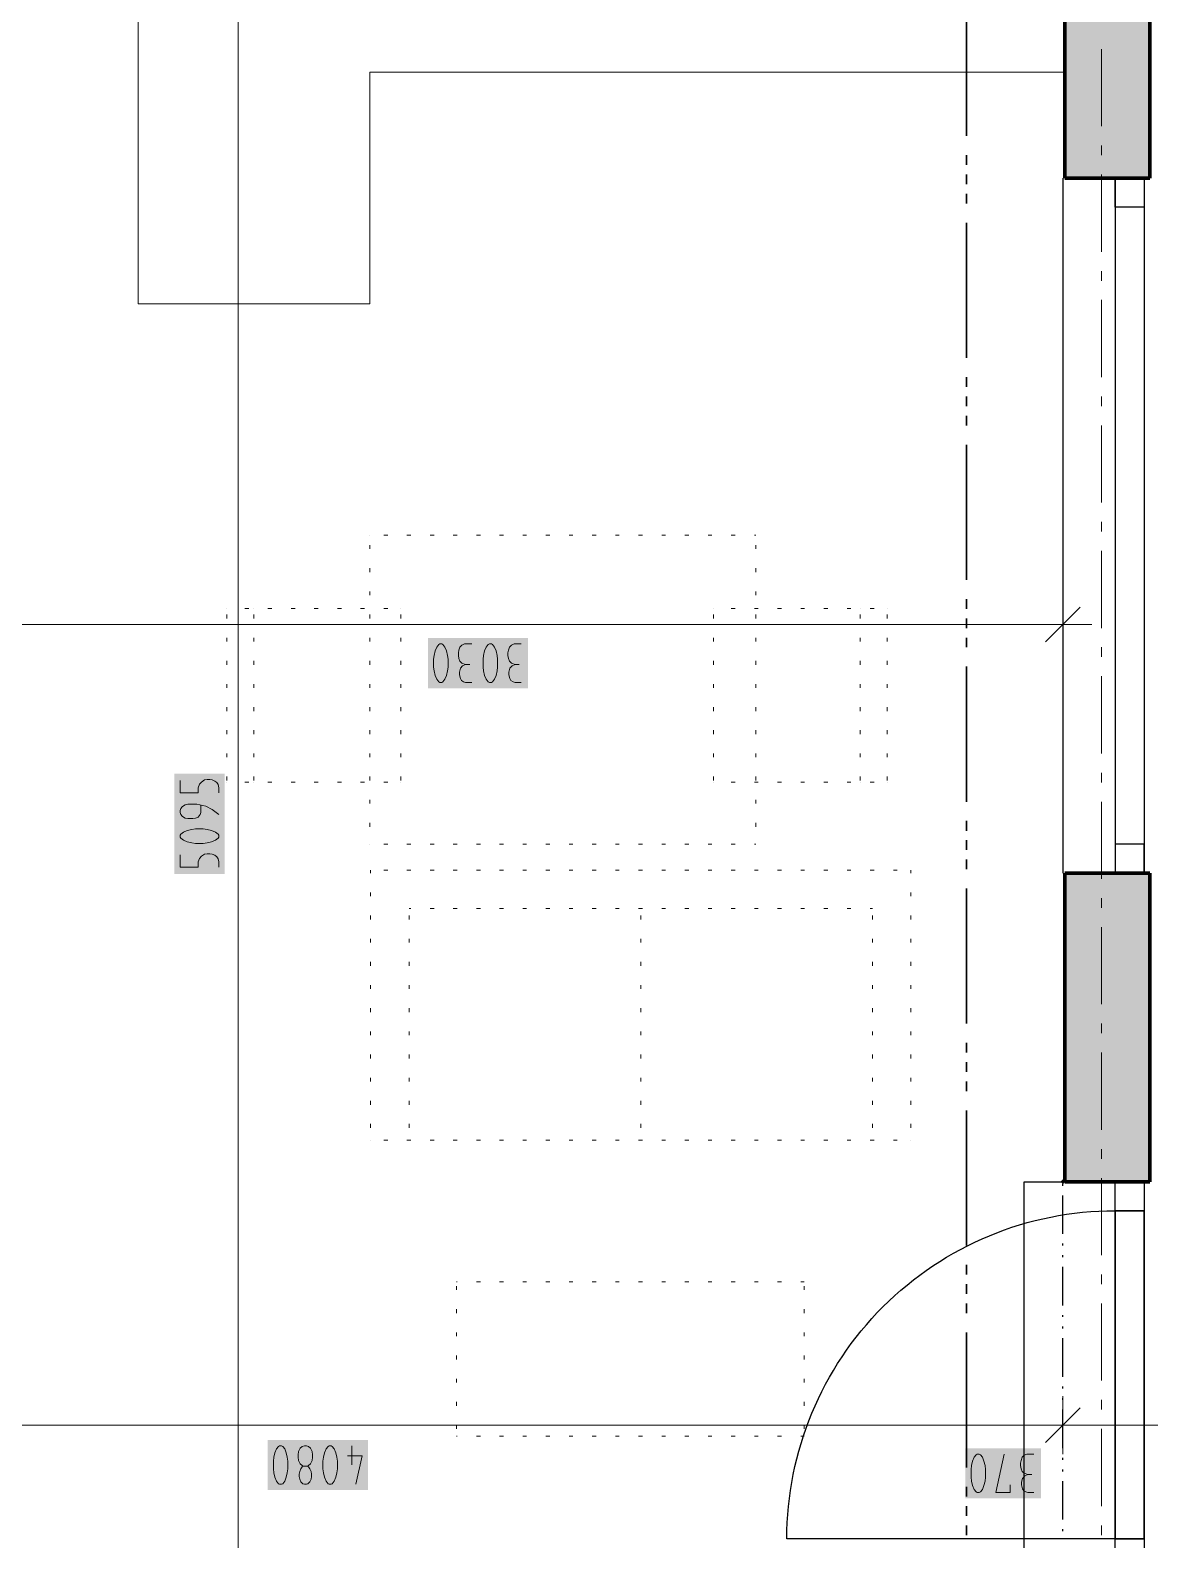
# Model space of a CAD drawing. Header units: millimetres. Extents: x 0 to 594, y 0 to 420.
# Drawn here: x 518.35 to 548.07, y 149.07 to 189.16 of the extents above; entities that cross this region are included whole.
import ezdxf

# ---------------------------------------------------------------- set-up
doc = ezdxf.new("R2010")
doc.units = ezdxf.units.MM
doc.header["$LTSCALE"] = 8
for name, color, linetype in [('PDF_Dvere', 7, 'Continuous'), ('PDF_Koty delkove', 7, 'Continuous'), ('PDF_Kuchyne', 7, 'Continuous'), ('PDF_Nabytek', 7, 'Continuous'), ('PDF_Obecne 0.25', 7, 'Continuous'), ('PDF_Okna', 7, 'Continuous'), ('PDF_Osy hlavni', 7, 'Continuous'), ('PDF_Pozarni useky', 7, 'Continuous'), ('PDF_Steny obvodove nosne', 7, 'Continuous'), ('PDF_Steny sendvic', 7, 'Continuous'), ('PDF_Zatepleni', 7, 'Continuous')]:
    doc.layers.add(name, color=color, linetype=linetype)

msp = doc.modelspace()

# ---------------------------------------------------------------- linework, layer by layer
at = {"layer": 'PDF_Dvere', "lineweight": 25}
for points in [[(547.917, 158.574), (547.917, 157.806), (547.148, 157.806), (547.148, 158.574)], [(547.917, 157.806), (547.148, 157.806)], [(547.917, 149.093), (547.917, 148.324), (547.148, 148.324), (547.148, 149.093)], [(547.917, 149.093), (547.148, 149.093)]]:
    msp.add_lwpolyline(points, close=True, dxfattribs=at)
msp.add_lwpolyline([(547.148, 149.093), (538.436, 149.093, -0.414214), (547.148, 157.806)], format="xyb", dxfattribs=at)
for points in [[(547.148, 157.806), (547.148, 149.093), (547.148, 157.806)], [(547.917, 157.806), (547.917, 149.093), (547.917, 157.806)]]:
    msp.add_lwpolyline(points, dxfattribs=at)
at = {"layer": 'PDF_Koty delkove', "lineweight": 18}
for points in [[(523.866, 141.969), (523.866, 172.383), (523.866, 194.193), (523.866, 195.679), (523.866, 196.704), (523.866, 219.92), (523.866, 221.611), (523.866, 223.712)], [(545.764, 174.142), (545.764, 173.373), (545.764, 172.604)], [(546.226, 173.834), (545.303, 172.912)], [(545.764, 173.373), (530.717, 173.373), (514.707, 173.373), (503.945, 173.373), (501.177, 173.373), (481.087, 173.373), (459.665, 173.373), (456.898, 173.373), (436.142, 173.373), (416.513, 173.373), (414.361, 173.373)], [(545.764, 173.373), (546.533, 173.373)], [(529.14, 171.921), (529.195, 171.852), (529.223, 171.836), (529.277, 171.836), (529.305, 171.852), (529.359, 171.921), (529.4, 172.023), (529.428, 172.143), (529.442, 172.245), (529.442, 172.45), (529.428, 172.552), (529.4, 172.672), (529.359, 172.775), (529.305, 172.843), (529.277, 172.861), (529.223, 172.861), (529.195, 172.843), (529.14, 172.775), (529.099, 172.672), (529.072, 172.552), (529.058, 172.45)], [(530.071, 172.861), (529.88, 172.861), (529.811, 172.826), (529.756, 172.775), (529.729, 172.69), (529.715, 172.621), (529.715, 172.552), (529.729, 172.467), (529.756, 172.4), (529.811, 172.348), (529.907, 172.313)], [(531.385, 172.861), (531.194, 172.861), (531.125, 172.826), (531.07, 172.775), (531.043, 172.69), (531.029, 172.621), (531.029, 172.552), (531.043, 172.467), (531.07, 172.4)], [(529.058, 172.45), (529.058, 172.245), (529.072, 172.143), (529.099, 172.023), (529.14, 171.921)], [(531.07, 172.4), (531.125, 172.348), (531.221, 172.313)], [(530.071, 171.836), (529.907, 171.836), (529.852, 171.852), (529.797, 171.887), (529.769, 171.938), (529.742, 172.04), (529.742, 172.108), (529.769, 172.211), (529.825, 172.28), (529.907, 172.313), (530.016, 172.313)], [(531.385, 171.836), (531.221, 171.836), (531.166, 171.852), (531.112, 171.887), (531.084, 171.938), (531.056, 172.04), (531.056, 172.108), (531.084, 172.211), (531.139, 172.28), (531.221, 172.313), (531.33, 172.313)], [(522.328, 169.231), (522.328, 168.903), (522.806, 168.903), (522.806, 169.04), (522.841, 169.135), (522.892, 169.19), (522.977, 169.245), (523.045, 169.259), (523.114, 169.259), (523.182, 169.245), (523.25, 169.217), (523.301, 169.176), (523.336, 169.122), (523.353, 169.04), (523.353, 168.903)], [(523.353, 168.328), (523.182, 168.465), (523.011, 168.547), (522.772, 168.601), (522.532, 168.601), (522.465, 168.588), (522.414, 168.56), (522.38, 168.533), (522.345, 168.492), (522.328, 168.437), (522.328, 168.383), (522.345, 168.328), (522.38, 168.287), (522.414, 168.26), (522.465, 168.232), (522.532, 168.218), (522.67, 168.218), (522.737, 168.232), (522.806, 168.26), (522.857, 168.328), (522.875, 168.383), (522.875, 168.574)], [(522.942, 167.944), (522.737, 167.944), (522.636, 167.93), (522.516, 167.903), (522.414, 167.862), (522.345, 167.808), (522.328, 167.78), (522.328, 167.726), (522.345, 167.698), (522.414, 167.644), (522.516, 167.603), (522.636, 167.575), (522.737, 167.561), (522.942, 167.561), (523.045, 167.575), (523.165, 167.603), (523.267, 167.644), (523.336, 167.698), (523.353, 167.726), (523.353, 167.78), (523.336, 167.808), (523.267, 167.862), (523.165, 167.903), (523.045, 167.93), (522.942, 167.944)], [(522.328, 167.26), (522.328, 166.932), (522.806, 166.932), (522.806, 167.069), (522.841, 167.164), (522.892, 167.219), (522.977, 167.273), (523.045, 167.287), (523.114, 167.287), (523.182, 167.273), (523.25, 167.246), (523.301, 167.205), (523.336, 167.151), (523.353, 167.069), (523.353, 166.932)], [(545.764, 152.88), (545.764, 152.111), (545.764, 151.343)], [(546.226, 152.573), (545.303, 151.65)], [(549.557, 152.111), (545.764, 152.111), (543.801, 152.111), (503.945, 152.111), (501.177, 152.111), (500.926, 152.111), (484.253, 152.111), (479.786, 152.111), (459.665, 152.111), (457.459, 152.111), (457.409, 152.111), (456.898, 152.111), (441.762, 152.111), (431.818, 152.111), (428.355, 152.111), (416.513, 152.111), (415.268, 152.111)], [(526.365, 150.557), (526.419, 150.626), (526.46, 150.728), (526.488, 150.848), (526.502, 150.95), (526.502, 151.155), (526.488, 151.257), (526.46, 151.377), (526.419, 151.48), (526.365, 151.548), (526.337, 151.566), (526.283, 151.566), (526.255, 151.548), (526.201, 151.48), (526.16, 151.377), (526.132, 151.257), (526.119, 151.155)], [(526.885, 151.566), (526.885, 151.053)], [(526.119, 151.155), (526.119, 150.95), (526.132, 150.848), (526.16, 150.728), (526.201, 150.626), (526.255, 150.557), (526.283, 150.541), (526.337, 150.541), (526.365, 150.557)], [(526.776, 151.292), (527.159, 151.292), (526.994, 150.541)], [(544.367, 150.524), (544.367, 150.32), (543.984, 150.32), (544.202, 151.345)], [(544.996, 151.345), (544.805, 151.345), (544.737, 151.31), (544.682, 151.259), (544.655, 151.174), (544.641, 151.105), (544.641, 151.036), (544.655, 150.951), (544.682, 150.884), (544.737, 150.832), (544.832, 150.798)], [(525.708, 151.018), (525.735, 151.001), (525.776, 150.95), (525.803, 150.882), (525.817, 150.813), (525.817, 150.745), (525.803, 150.677), (525.776, 150.608), (525.721, 150.557), (525.68, 150.541), (525.626, 150.541), (525.585, 150.557), (525.53, 150.608), (525.503, 150.677), (525.489, 150.745)], [(525.489, 150.745), (525.489, 150.813), (525.503, 150.882), (525.53, 150.95), (525.571, 151.001), (525.598, 151.018)], [(544.996, 150.32), (544.832, 150.32), (544.777, 150.336), (544.723, 150.371), (544.695, 150.422), (544.668, 150.524), (544.668, 150.593), (544.695, 150.695), (544.75, 150.764)], [(544.75, 150.764), (544.832, 150.798), (544.941, 150.798)]]:
    msp.add_lwpolyline(points, dxfattribs=at)
for points in [[(530.372, 172.45), (530.372, 172.245), (530.386, 172.143), (530.413, 172.023), (530.454, 171.921), (530.509, 171.852), (530.537, 171.836), (530.591, 171.836), (530.619, 171.852), (530.673, 171.921), (530.714, 172.023), (530.742, 172.143), (530.756, 172.245), (530.756, 172.45), (530.742, 172.552), (530.714, 172.672), (530.673, 172.775), (530.619, 172.843), (530.591, 172.861), (530.537, 172.861), (530.509, 172.843), (530.454, 172.775), (530.413, 172.672), (530.386, 172.552)], [(524.804, 151.155), (524.804, 150.95), (524.818, 150.848), (524.845, 150.728), (524.887, 150.626), (524.941, 150.557), (524.969, 150.541), (525.023, 150.541), (525.051, 150.557), (525.105, 150.626), (525.146, 150.728), (525.174, 150.848), (525.188, 150.95), (525.188, 151.155), (525.174, 151.257), (525.146, 151.377), (525.105, 151.48), (525.051, 151.548), (525.023, 151.566), (524.969, 151.566), (524.941, 151.548), (524.887, 151.48), (524.845, 151.377), (524.818, 151.257)], [(525.461, 151.326), (525.461, 151.257), (525.475, 151.172), (525.516, 151.087), (525.571, 151.036), (525.598, 151.018), (525.708, 151.018), (525.735, 151.036), (525.79, 151.087), (525.831, 151.172), (525.845, 151.257), (525.845, 151.326), (525.831, 151.411), (525.79, 151.497), (525.735, 151.548), (525.68, 151.566), (525.626, 151.566), (525.571, 151.548), (525.516, 151.497), (525.475, 151.411)], [(543.327, 150.934), (543.327, 150.729), (543.341, 150.627), (543.368, 150.507), (543.409, 150.405), (543.463, 150.336), (543.491, 150.32), (543.545, 150.32), (543.573, 150.336), (543.627, 150.405), (543.668, 150.507), (543.696, 150.627), (543.71, 150.729), (543.71, 150.934), (543.696, 151.036), (543.668, 151.156), (543.627, 151.259), (543.573, 151.327), (543.545, 151.345), (543.491, 151.345), (543.463, 151.327), (543.409, 151.259), (543.368, 151.156), (543.341, 151.036)]]:
    msp.add_lwpolyline(points, close=True, dxfattribs=at)
at = {"layer": 'PDF_Koty delkove', "color": 7, "lineweight": 18, "true_color": 0xffffff, "transparency": 33554559}
for points in [[(531.567, 173.014), (528.905, 173.014), (531.567, 171.682), (528.905, 171.682)], [(523.507, 166.75), (523.507, 169.412), (522.175, 166.75), (522.175, 169.412)], [(527.313, 151.719), (524.651, 151.719), (527.313, 150.387), (524.651, 150.387)], [(545.178, 151.499), (543.173, 151.499), (545.178, 150.166), (543.173, 150.166)]]:
    msp.add_solid(points, dxfattribs=at)
at = {"layer": 'PDF_Kuchyne', "lineweight": 13}
msp.add_lwpolyline([(545.764, 188.043), (527.366, 188.043), (527.366, 181.893), (521.216, 181.893), (521.216, 194.193), (527.366, 194.193)], dxfattribs=at)
at = {"layer": 'PDF_Nabytek', "lineweight": 13}
for points in [[(527.366, 175.743), (527.366, 175.743)], [(527.366, 175.743), (527.366, 175.743)], [(527.838, 175.743), (527.735, 175.743)], [(528.453, 175.743), (528.35, 175.743)], [(529.068, 175.743), (528.965, 175.743)], [(529.683, 175.743), (529.58, 175.743)], [(530.298, 175.743), (530.195, 175.743)], [(530.913, 175.743), (530.81, 175.743)], [(531.528, 175.743), (531.425, 175.743)], [(532.143, 175.743), (532.04, 175.743)], [(532.758, 175.743), (532.655, 175.743)], [(533.373, 175.743), (533.27, 175.743)], [(533.988, 175.743), (533.885, 175.743)], [(534.603, 175.743), (534.5, 175.743)], [(535.218, 175.743), (535.115, 175.743)], [(535.833, 175.743), (535.73, 175.743)], [(536.448, 175.743), (536.345, 175.743)], [(537.063, 175.743), (536.96, 175.743)], [(537.616, 175.743), (537.575, 175.743)], [(537.616, 175.743), (537.616, 175.743)], [(537.616, 175.743), (537.616, 175.743)], [(527.366, 175.382), (527.366, 175.484)], [(537.616, 175.382), (537.616, 175.484)], [(527.366, 174.767), (527.366, 174.869)], [(537.616, 174.767), (537.616, 174.869)], [(527.366, 174.152), (527.366, 174.254)], [(537.616, 174.152), (537.616, 174.254)], [(523.572, 173.803), (523.572, 173.803)], [(523.572, 173.803), (523.572, 173.803)], [(523.572, 173.537), (523.572, 173.639)], [(524.148, 173.803), (524.045, 173.803)], [(524.289, 173.803), (524.289, 173.803)], [(524.289, 173.537), (524.289, 173.639)], [(524.763, 173.803), (524.66, 173.803)], [(525.378, 173.803), (525.275, 173.803)], [(525.993, 173.803), (525.89, 173.803)], [(526.608, 173.803), (526.505, 173.803)], [(527.223, 173.803), (527.12, 173.803)], [(527.366, 173.537), (527.366, 173.639)], [(527.838, 173.803), (527.735, 173.803)], [(528.184, 173.803), (528.184, 173.803)], [(528.184, 173.803), (528.184, 173.803)], [(528.184, 173.537), (528.184, 173.639)], [(536.486, 173.803), (536.486, 173.803)], [(536.486, 173.803), (536.486, 173.803)], [(536.486, 173.537), (536.486, 173.639)], [(537.063, 173.803), (536.96, 173.803)], [(537.678, 173.803), (537.575, 173.803)], [(537.616, 173.537), (537.616, 173.639)], [(538.293, 173.803), (538.19, 173.803)], [(538.908, 173.803), (538.805, 173.803)], [(539.523, 173.803), (539.42, 173.803)], [(540.138, 173.803), (540.035, 173.803)], [(540.381, 173.803), (540.381, 173.803)], [(540.381, 173.537), (540.381, 173.639)], [(540.753, 173.803), (540.65, 173.803)], [(541.099, 173.803), (541.099, 173.803)], [(541.099, 173.803), (541.099, 173.803)], [(541.099, 173.537), (541.099, 173.639)], [(523.572, 172.922), (523.572, 173.024)], [(524.289, 172.922), (524.289, 173.024)], [(527.366, 172.922), (527.366, 173.024)], [(528.184, 172.922), (528.184, 173.024)], [(536.486, 172.922), (536.486, 173.024)], [(537.616, 172.922), (537.616, 173.024)], [(540.381, 172.922), (540.381, 173.024)], [(541.099, 172.922), (541.099, 173.024)], [(523.572, 172.307), (523.572, 172.409)], [(524.289, 172.307), (524.289, 172.409)], [(527.366, 172.307), (527.366, 172.409)], [(528.184, 172.307), (528.184, 172.409)], [(536.486, 172.307), (536.486, 172.409)], [(537.616, 172.307), (537.616, 172.409)], [(540.381, 172.307), (540.381, 172.409)], [(541.099, 172.307), (541.099, 172.409)], [(523.572, 171.692), (523.572, 171.794)], [(524.289, 171.692), (524.289, 171.794)], [(527.366, 171.692), (527.366, 171.794)], [(528.184, 171.692), (528.184, 171.794)], [(536.486, 171.692), (536.486, 171.794)], [(537.616, 171.692), (537.616, 171.794)], [(540.381, 171.692), (540.381, 171.794)], [(541.099, 171.692), (541.099, 171.794)], [(523.572, 171.077), (523.572, 171.179)], [(524.289, 171.077), (524.289, 171.179)], [(527.366, 171.077), (527.366, 171.179)], [(528.184, 171.077), (528.184, 171.179)], [(536.486, 171.077), (536.486, 171.179)], [(537.616, 171.077), (537.616, 171.179)], [(540.381, 171.077), (540.381, 171.179)], [(541.099, 171.077), (541.099, 171.179)], [(523.572, 170.462), (523.572, 170.564)], [(524.289, 170.462), (524.289, 170.564)], [(527.366, 170.462), (527.366, 170.564)], [(528.184, 170.462), (528.184, 170.564)], [(536.486, 170.462), (536.486, 170.564)], [(537.616, 170.462), (537.616, 170.564)], [(540.381, 170.462), (540.381, 170.564)], [(541.099, 170.462), (541.099, 170.564)], [(523.572, 169.847), (523.572, 169.949)], [(524.289, 169.847), (524.289, 169.949)], [(527.366, 169.847), (527.366, 169.949)], [(528.184, 169.847), (528.184, 169.949)], [(536.486, 169.847), (536.486, 169.949)], [(537.616, 169.847), (537.616, 169.949)], [(540.381, 169.847), (540.381, 169.949)], [(541.099, 169.847), (541.099, 169.949)], [(523.572, 169.232), (523.572, 169.334)], [(523.572, 169.191), (523.572, 169.191)], [(523.572, 169.191), (523.572, 169.191)], [(524.148, 169.191), (524.045, 169.191)], [(524.289, 169.232), (524.289, 169.334)], [(524.289, 169.191), (524.289, 169.191)], [(524.763, 169.191), (524.66, 169.191)], [(525.378, 169.191), (525.275, 169.191)], [(525.993, 169.191), (525.89, 169.191)], [(526.608, 169.191), (526.505, 169.191)], [(527.223, 169.191), (527.12, 169.191)], [(527.366, 169.232), (527.366, 169.334)], [(527.838, 169.191), (527.735, 169.191)], [(528.184, 169.232), (528.184, 169.334)], [(528.184, 169.191), (528.184, 169.191)], [(528.184, 169.191), (528.184, 169.191)], [(536.486, 169.232), (536.486, 169.334)], [(536.486, 169.191), (536.486, 169.191)], [(536.486, 169.191), (536.486, 169.191)], [(537.063, 169.191), (536.96, 169.191)], [(537.678, 169.191), (537.575, 169.191)], [(537.616, 169.232), (537.616, 169.334)], [(538.293, 169.191), (538.19, 169.191)], [(538.908, 169.191), (538.805, 169.191)], [(539.523, 169.191), (539.42, 169.191)], [(540.138, 169.191), (540.035, 169.191)], [(540.381, 169.232), (540.381, 169.334)], [(540.381, 169.191), (540.381, 169.191)], [(540.753, 169.191), (540.65, 169.191)], [(541.099, 169.232), (541.099, 169.334)], [(541.099, 169.191), (541.099, 169.191)], [(541.099, 169.191), (541.099, 169.191)], [(527.366, 168.617), (527.366, 168.719)], [(537.616, 168.617), (537.616, 168.719)], [(527.366, 168.002), (527.366, 168.104)], [(537.616, 168.002), (537.616, 168.104)], [(527.366, 167.543), (527.366, 167.543)], [(527.366, 167.543), (527.366, 167.543)], [(527.838, 167.543), (527.735, 167.543)], [(528.453, 167.543), (528.35, 167.543)], [(529.068, 167.543), (528.965, 167.543)], [(529.683, 167.543), (529.58, 167.543)], [(530.298, 167.543), (530.195, 167.543)], [(530.913, 167.543), (530.81, 167.543)], [(531.528, 167.543), (531.425, 167.543)], [(532.143, 167.543), (532.04, 167.543)], [(532.758, 167.543), (532.655, 167.543)], [(533.373, 167.543), (533.27, 167.543)], [(533.988, 167.543), (533.885, 167.543)], [(534.603, 167.543), (534.5, 167.543)], [(535.218, 167.543), (535.115, 167.543)], [(535.833, 167.543), (535.73, 167.543)], [(536.448, 167.543), (536.345, 167.543)], [(537.063, 167.543), (536.96, 167.543)], [(537.616, 167.543), (537.575, 167.543)], [(537.616, 167.543), (537.616, 167.543)], [(537.616, 167.543), (537.616, 167.543)], [(527.381, 166.772), (527.381, 166.853)], [(527.381, 166.853), (527.381, 166.853)], [(527.381, 166.853), (527.381, 166.853)], [(527.838, 166.853), (527.735, 166.853)], [(528.453, 166.853), (528.35, 166.853)], [(529.068, 166.853), (528.965, 166.853)], [(529.683, 166.853), (529.58, 166.853)], [(530.298, 166.853), (530.195, 166.853)], [(530.913, 166.853), (530.81, 166.853)], [(531.528, 166.853), (531.425, 166.853)], [(532.143, 166.853), (532.04, 166.853)], [(532.758, 166.853), (532.655, 166.853)], [(533.373, 166.853), (533.27, 166.853)], [(533.988, 166.853), (533.885, 166.853)], [(534.603, 166.853), (534.5, 166.853)], [(535.218, 166.853), (535.115, 166.853)], [(535.833, 166.853), (535.73, 166.853)], [(536.448, 166.853), (536.345, 166.853)], [(537.063, 166.853), (536.96, 166.853)], [(537.678, 166.853), (537.575, 166.853)], [(538.293, 166.853), (538.19, 166.853)], [(538.908, 166.853), (538.805, 166.853)], [(539.523, 166.853), (539.42, 166.853)], [(540.138, 166.853), (540.035, 166.853)], [(540.753, 166.853), (540.65, 166.853)], [(541.368, 166.853), (541.265, 166.853)], [(541.731, 166.853), (541.731, 166.853)], [(541.731, 166.772), (541.731, 166.853)], [(541.731, 166.853), (541.731, 166.853)], [(527.381, 166.157), (527.381, 166.259)], [(541.731, 166.157), (541.731, 166.259)], [(527.381, 165.542), (527.381, 165.644)], [(528.406, 165.828), (528.406, 165.828)], [(528.453, 165.828), (528.406, 165.828)], [(528.406, 165.828), (528.406, 165.828)], [(528.406, 165.542), (528.406, 165.644)], [(529.068, 165.828), (528.965, 165.828)], [(529.683, 165.828), (529.58, 165.828)], [(530.298, 165.828), (530.195, 165.828)], [(530.913, 165.828), (530.81, 165.828)], [(531.528, 165.828), (531.425, 165.828)], [(532.143, 165.828), (532.04, 165.828)], [(532.758, 165.828), (532.655, 165.828)], [(533.373, 165.828), (533.27, 165.828)], [(533.988, 165.828), (533.885, 165.828)], [(534.603, 165.828), (534.5, 165.828)], [(534.556, 165.828), (534.556, 165.828)], [(534.556, 165.542), (534.556, 165.644)], [(535.218, 165.828), (535.115, 165.828)], [(535.833, 165.828), (535.73, 165.828)], [(536.448, 165.828), (536.345, 165.828)], [(537.063, 165.828), (536.96, 165.828)], [(537.678, 165.828), (537.575, 165.828)], [(538.293, 165.828), (538.19, 165.828)], [(538.908, 165.828), (538.805, 165.828)], [(539.523, 165.828), (539.42, 165.828)], [(540.138, 165.828), (540.035, 165.828)], [(540.706, 165.828), (540.65, 165.828)], [(540.706, 165.828), (540.706, 165.828)], [(540.706, 165.828), (540.706, 165.828)], [(540.706, 165.542), (540.706, 165.644)], [(541.731, 165.542), (541.731, 165.644)], [(527.381, 164.927), (527.381, 165.029)], [(528.406, 164.927), (528.406, 165.029)], [(534.556, 164.927), (534.556, 165.029)], [(540.706, 164.927), (540.706, 165.029)], [(541.731, 164.927), (541.731, 165.029)], [(527.381, 164.312), (527.381, 164.414)], [(528.406, 164.312), (528.406, 164.414)], [(534.556, 164.312), (534.556, 164.414)], [(540.706, 164.312), (540.706, 164.414)], [(541.731, 164.312), (541.731, 164.414)], [(527.381, 163.697), (527.381, 163.799)], [(528.406, 163.697), (528.406, 163.799)], [(534.556, 163.697), (534.556, 163.799)], [(540.706, 163.697), (540.706, 163.799)], [(541.731, 163.697), (541.731, 163.799)], [(527.381, 163.082), (527.381, 163.184)], [(528.406, 163.082), (528.406, 163.184)], [(534.556, 163.082), (534.556, 163.184)], [(540.706, 163.082), (540.706, 163.184)], [(541.731, 163.082), (541.731, 163.184)], [(527.381, 162.467), (527.381, 162.569)], [(528.406, 162.467), (528.406, 162.569)], [(534.556, 162.467), (534.556, 162.569)], [(540.706, 162.467), (540.706, 162.569)], [(541.731, 162.467), (541.731, 162.569)], [(527.381, 161.852), (527.381, 161.954)], [(528.406, 161.852), (528.406, 161.954)], [(534.556, 161.852), (534.556, 161.954)], [(540.706, 161.852), (540.706, 161.954)], [(541.731, 161.852), (541.731, 161.954)], [(527.381, 161.237), (527.381, 161.339)], [(528.406, 161.237), (528.406, 161.339)], [(534.556, 161.237), (534.556, 161.339)], [(540.706, 161.237), (540.706, 161.339)], [(541.731, 161.237), (541.731, 161.339)], [(527.381, 160.622), (527.381, 160.724)], [(528.406, 160.622), (528.406, 160.724)], [(534.556, 160.622), (534.556, 160.724)], [(540.706, 160.622), (540.706, 160.724)], [(541.731, 160.622), (541.731, 160.724)], [(527.381, 160.007), (527.381, 160.109)], [(528.406, 160.007), (528.406, 160.109)], [(534.556, 160.007), (534.556, 160.109)], [(540.706, 160.007), (540.706, 160.109)], [(541.731, 160.007), (541.731, 160.109)], [(527.381, 159.678), (527.381, 159.678)], [(527.381, 159.678), (527.381, 159.678)], [(527.838, 159.678), (527.735, 159.678)], [(528.453, 159.678), (528.35, 159.678)], [(528.406, 159.678), (528.406, 159.678)], [(529.068, 159.678), (528.965, 159.678)], [(529.683, 159.678), (529.58, 159.678)], [(530.298, 159.678), (530.195, 159.678)], [(530.913, 159.678), (530.81, 159.678)], [(531.528, 159.678), (531.425, 159.678)], [(532.143, 159.678), (532.04, 159.678)], [(532.758, 159.678), (532.655, 159.678)], [(533.373, 159.678), (533.27, 159.678)], [(533.988, 159.678), (533.885, 159.678)], [(534.603, 159.678), (534.5, 159.678)], [(534.556, 159.678), (534.556, 159.678)], [(535.218, 159.678), (535.115, 159.678)], [(535.833, 159.678), (535.73, 159.678)], [(536.448, 159.678), (536.345, 159.678)], [(537.063, 159.678), (536.96, 159.678)], [(537.678, 159.678), (537.575, 159.678)], [(538.293, 159.678), (538.19, 159.678)], [(538.908, 159.678), (538.805, 159.678)], [(539.523, 159.678), (539.42, 159.678)], [(540.138, 159.678), (540.035, 159.678)], [(540.753, 159.678), (540.65, 159.678)], [(540.706, 159.678), (540.706, 159.678)], [(541.368, 159.678), (541.265, 159.678)], [(541.731, 159.678), (541.731, 159.678)], [(541.731, 159.678), (541.731, 159.678)], [(529.667, 155.915), (529.667, 155.915)], [(529.683, 155.915), (529.667, 155.915)], [(529.667, 155.915), (529.667, 155.915)], [(529.667, 155.702), (529.667, 155.804)], [(530.298, 155.915), (530.195, 155.915)], [(530.913, 155.915), (530.81, 155.915)], [(531.528, 155.915), (531.425, 155.915)], [(532.143, 155.915), (532.04, 155.915)], [(532.758, 155.915), (532.655, 155.915)], [(533.373, 155.915), (533.27, 155.915)], [(533.988, 155.915), (533.885, 155.915)], [(534.603, 155.915), (534.5, 155.915)], [(535.218, 155.915), (535.115, 155.915)], [(535.833, 155.915), (535.73, 155.915)], [(536.448, 155.915), (536.345, 155.915)], [(537.063, 155.915), (536.96, 155.915)], [(537.678, 155.915), (537.575, 155.915)], [(538.293, 155.915), (538.19, 155.915)], [(538.892, 155.915), (538.805, 155.915)], [(538.892, 155.915), (538.892, 155.915)], [(538.892, 155.915), (538.892, 155.915)], [(538.892, 155.702), (538.892, 155.804)], [(529.667, 155.087), (529.667, 155.189)], [(538.892, 155.087), (538.892, 155.189)], [(529.667, 154.472), (529.667, 154.574)], [(538.892, 154.472), (538.892, 154.574)], [(529.667, 153.857), (529.667, 153.959)], [(538.892, 153.857), (538.892, 153.959)], [(529.667, 153.242), (529.667, 153.344)], [(538.892, 153.242), (538.892, 153.344)], [(529.667, 152.627), (529.667, 152.729)], [(538.892, 152.627), (538.892, 152.729)], [(529.667, 152.012), (529.667, 152.114)], [(538.892, 152.012), (538.892, 152.114)], [(529.683, 151.816), (529.667, 151.816)], [(529.667, 151.816), (529.667, 151.816)], [(529.667, 151.816), (529.667, 151.816)], [(530.298, 151.816), (530.195, 151.816)], [(530.913, 151.816), (530.81, 151.816)], [(531.528, 151.816), (531.425, 151.816)], [(532.143, 151.816), (532.04, 151.816)], [(532.758, 151.816), (532.655, 151.816)], [(533.373, 151.816), (533.27, 151.816)], [(533.988, 151.816), (533.885, 151.816)], [(534.603, 151.816), (534.5, 151.816)], [(535.218, 151.816), (535.115, 151.816)], [(535.833, 151.816), (535.73, 151.816)], [(536.448, 151.816), (536.345, 151.816)], [(537.063, 151.816), (536.96, 151.816)], [(537.678, 151.816), (537.575, 151.816)], [(538.293, 151.816), (538.19, 151.816)], [(538.892, 151.816), (538.805, 151.816)], [(538.892, 151.816), (538.892, 151.816)], [(538.892, 151.816), (538.892, 151.816)]]:
    msp.add_lwpolyline(points, dxfattribs=at)
at = {"layer": 'PDF_Obecne 0.25', "lineweight": 25}
msp.add_lwpolyline([(545.764, 148.324), (544.739, 148.324), (544.739, 158.574), (545.764, 158.574)], dxfattribs=at)
at = {"layer": 'PDF_Okna', "lineweight": 25}
for points in [[(545.764, 185.224), (545.764, 166.774)], [(547.148, 185.224), (547.148, 166.774)], [(547.917, 185.224), (547.917, 166.774)]]:
    msp.add_lwpolyline(points, dxfattribs=at)
for points in [[(547.917, 185.224), (547.917, 184.455), (547.148, 184.455), (547.148, 185.224)], [(547.917, 166.774), (547.917, 167.543), (547.148, 167.543), (547.148, 166.774)]]:
    msp.add_lwpolyline(points, close=True, dxfattribs=at)
at = {"layer": 'PDF_Osy hlavni', "lineweight": 18}
for points in [[(546.789, 186.605), (546.789, 188.655)], [(546.789, 185.837), (546.789, 186.093)], [(546.789, 183.274), (546.789, 185.324)], [(546.789, 182.505), (546.789, 182.762)], [(546.789, 179.943), (546.789, 181.993)], [(546.789, 179.174), (546.789, 179.43)], [(546.789, 176.612), (546.789, 178.662)], [(546.789, 175.843), (546.789, 176.099)], [(546.789, 173.28), (546.789, 175.33)], [(546.789, 172.512), (546.789, 172.768)], [(546.789, 169.949), (546.789, 171.999)], [(546.789, 169.181), (546.789, 169.437)], [(546.789, 166.618), (546.789, 168.668)], [(546.789, 165.849), (546.789, 166.106)], [(546.789, 163.287), (546.789, 165.337)], [(546.789, 162.518), (546.789, 162.774)], [(546.789, 159.956), (546.789, 162.006)], [(546.789, 159.187), (546.789, 159.443)], [(546.789, 156.624), (546.789, 158.674)], [(546.789, 155.856), (546.789, 156.112)], [(546.789, 153.293), (546.789, 155.343)], [(546.789, 152.524), (546.789, 152.781)], [(546.789, 149.962), (546.789, 152.012)], [(546.789, 149.193), (546.789, 149.449)]]:
    msp.add_lwpolyline(points, dxfattribs=at)
at = {"layer": 'PDF_Pozarni useky', "lineweight": 35}
for points in [[(543.202, 186.349), (543.202, 189.937)], [(543.202, 185.58), (543.202, 185.837)], [(543.202, 185.068), (543.202, 185.324)], [(543.202, 184.555), (543.202, 184.812)], [(543.202, 180.455), (543.202, 184.043)], [(543.202, 179.687), (543.202, 179.943)], [(543.202, 179.174), (543.202, 179.43)], [(543.202, 178.662), (543.202, 178.918)], [(543.202, 174.562), (543.202, 178.149)], [(543.202, 173.793), (543.202, 174.049)], [(543.202, 173.28), (543.202, 173.537)], [(543.202, 172.768), (543.202, 173.024)], [(543.202, 168.668), (543.202, 172.255)], [(543.202, 167.899), (543.202, 168.156)], [(543.202, 167.387), (543.202, 167.643)], [(543.202, 166.874), (543.202, 167.131)], [(543.202, 162.774), (543.202, 166.362)], [(543.202, 162.006), (543.202, 162.262)], [(543.202, 161.493), (543.202, 161.749)], [(543.202, 160.981), (543.202, 161.237)], [(543.202, 156.881), (543.202, 160.468)], [(543.202, 156.112), (543.202, 156.368)], [(543.202, 155.599), (543.202, 155.856)], [(543.202, 155.087), (543.202, 155.343)], [(543.202, 150.987), (543.202, 154.574)], [(543.202, 150.218), (543.202, 150.474)], [(543.202, 149.706), (543.202, 149.962)], [(543.202, 149.193), (543.202, 149.449)]]:
    msp.add_lwpolyline(points, dxfattribs=at)
at = {"layer": 'PDF_Steny obvodove nosne', "lineweight": 70}
for points in [[(548.071, 185.224), (548.071, 221.611)], [(545.816, 216.742), (545.816, 215.564), (545.816, 195.679), (545.816, 194.193), (545.816, 185.224)], [(548.071, 185.224), (547.917, 185.224), (547.148, 185.224), (545.816, 185.224)], [(545.816, 166.774), (545.816, 158.574)], [(545.816, 166.774), (547.148, 166.774), (547.917, 166.774), (548.071, 166.774)], [(548.071, 158.574), (548.071, 166.774)], [(548.071, 158.574), (547.917, 158.574), (547.148, 158.574), (545.816, 158.574)]]:
    msp.add_lwpolyline(points, dxfattribs=at)
at = {"layer": 'PDF_Steny obvodove nosne', "color": 9, "lineweight": 9, "true_color": 0xc0c0c0, "transparency": 33554559}
for points in [[(545.816, 221.611), (545.816, 185.224), (548.071, 221.611), (548.071, 185.224)], [(548.071, 158.574), (548.071, 166.774), (545.816, 158.574), (545.816, 166.774)]]:
    msp.add_solid(points, dxfattribs=at)
at = {"layer": 'PDF_Steny sendvic', "lineweight": 25}
for points in [[(545.764, 158.469), (545.764, 158.521)], [(545.764, 157.188), (545.764, 158.213)], [(545.764, 156.881), (545.764, 156.932)], [(545.764, 156.573), (545.764, 156.624)], [(545.764, 155.292), (545.764, 156.317)], [(545.764, 154.984), (545.764, 155.036)], [(545.764, 154.677), (545.764, 154.728)], [(545.764, 153.396), (545.764, 154.421)], [(545.764, 153.088), (545.764, 153.139)], [(545.764, 152.781), (545.764, 152.832)], [(545.764, 151.499), (545.764, 152.524)], [(545.764, 151.192), (545.764, 151.243)], [(545.764, 150.884), (545.764, 150.936)], [(545.764, 149.603), (545.764, 150.628)], [(545.764, 149.296), (545.764, 149.347)]]:
    msp.add_lwpolyline(points, dxfattribs=at)
at = {"layer": 'PDF_Steny sendvic', "lineweight": 25, "transparency": 33554559}
msp.add_solid([(545.764, 158.51), (545.7, 158.574), (545.828, 158.574), (545.764, 158.638)], dxfattribs=at)
at = {"layer": 'PDF_Zatepleni', "lineweight": 35}
for points in [[(549.557, 223.866), (549.557, 225.352), (548.737, 225.352), (548.737, 238.985), (547.251, 238.985), (547.251, 225.352), (547.251, 223.866), (548.071, 223.866), (548.071, 221.611), (548.071, 185.224)], [(548.071, 166.774), (548.071, 158.574)]]:
    msp.add_lwpolyline(points, dxfattribs=at)

doc.saveas('drawing.dxf')
